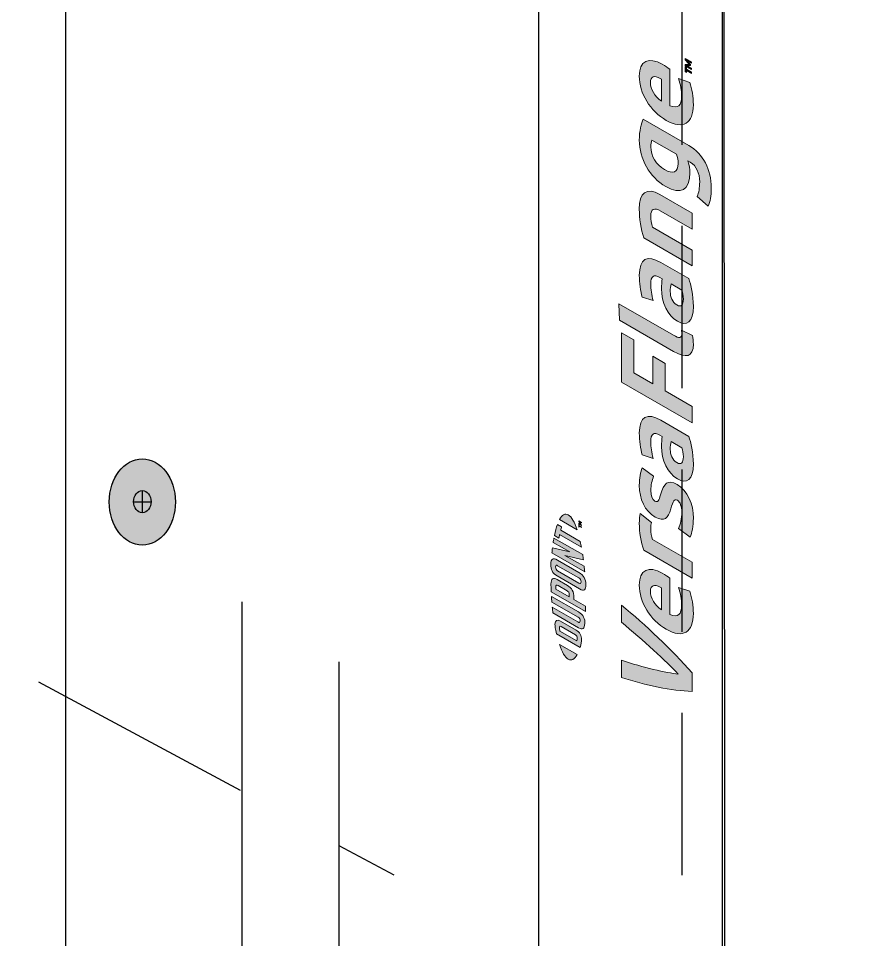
# Model space of a CAD drawing. Extents: x -1140 to 5605, y -816 to 1734.
# Drawn here: x 4278.1 to 4371.4, y 1135.3 to 1237.4 of the extents above; entities that cross this region are included whole.
import ezdxf

# ---------------------------------------------------------------- set-up
doc = ezdxf.new("R2010")
doc.units = 0
doc.header["$MEASUREMENT"] = 0
doc.linetypes.add('AI-Linetype-22', pattern=[27, 18, -9])
doc.layers.add('G-ANNO-TTLB', color=7, linetype='Continuous', lineweight=0)
doc.layers.add('TYVEK', color=7, linetype='Continuous', lineweight=0)

# ---------------------------------------------------------------- blocks, each defined once
blk = doc.blocks.new('Block_185')
at = {"layer": 'TYVEK', "color": 4, "lineweight": 25, "true_color": 0x00ffff}
for points in [[(4333.44, 1150.14)], [(4355.88, 1137.28)]]:
    blk.add_lwpolyline(points, dxfattribs=at)
blk = doc.blocks.new('Block_213')
at = {"layer": 'TYVEK', "true_color": 0x18467f, "transparency": 33554687}
h = blk.add_hatch(color=156, dxfattribs=at)
h.dxf.hatch_style = 2
edge = h.paths.add_edge_path()
edge.add_spline(control_points=[(4339.04, 1182.39), (4339.4, 1182.18), (4339.73, 1181.59), (4340.02, 1180.73), (4340.02, 1180.73), (4338.06, 1181.86), (4338.06, 1181.86), (4338.35, 1182.39), (4338.68, 1182.59), (4339.04, 1182.39)], knot_values=[0, 0, 0, 0, 1, 1, 1, 2, 2, 2, 3, 3, 3, 3], degree=3, periodic=0)
edge.add_line((4339.04, 1182.39), (4339.04, 1182.39))
h = blk.add_hatch(color=156, dxfattribs=at)
h.dxf.hatch_style = 2
edge = h.paths.add_edge_path()
edge.add_spline(control_points=[(4338, 1179.8), (4338.03, 1179.94), (4338.05, 1180.07), (4338.08, 1180.2), (4338.08, 1180.2), (4340.5, 1178.8), (4340.5, 1178.8), (4340.47, 1178.95), (4340.42, 1179.23), (4340.37, 1179.42), (4340.37, 1179.42), (4338.2, 1180.68), (4338.2, 1180.68), (4338.23, 1180.82), (4338.27, 1180.95), (4338.3, 1181.06), (4338.3, 1181.06), (4337.84, 1181.33), (4337.84, 1181.33), (4337.7, 1180.98), (4337.6, 1180.58), (4337.5, 1180.09), (4337.5, 1180.09), (4338, 1179.8), (4338, 1179.8)], knot_values=[0, 0, 0, 0, 1, 1, 1, 2, 2, 2, 3, 3, 3, 4, 4, 4, 5, 5, 5, 6, 6, 6, 7, 7, 7, 8, 8, 8, 8], degree=3, periodic=0)
h = blk.add_hatch(color=156, dxfattribs=at)
h.dxf.hatch_style = 2
edge = h.paths.add_edge_path()
edge.add_spline(control_points=[(4340.21, 1181.39), (4340.21, 1181.39), (4340.21, 1181.45), (4340.21, 1181.45), (4340.21, 1181.45), (4340.35, 1181.47), (4340.35, 1181.47), (4340.35, 1181.47), (4340.21, 1181.65), (4340.21, 1181.65), (4340.21, 1181.65), (4340.21, 1181.71), (4340.21, 1181.71), (4340.21, 1181.71), (4340.49, 1181.55), (4340.49, 1181.55), (4340.49, 1181.55), (4340.49, 1181.49), (4340.49, 1181.49), (4340.49, 1181.49), (4340.29, 1181.6), (4340.29, 1181.6), (4340.29, 1181.6), (4340.43, 1181.43), (4340.43, 1181.43), (4340.43, 1181.43), (4340.43, 1181.42), (4340.43, 1181.42), (4340.43, 1181.42), (4340.29, 1181.4), (4340.29, 1181.4), (4340.29, 1181.4), (4340.49, 1181.28), (4340.49, 1181.28), (4340.49, 1181.28), (4340.49, 1181.22), (4340.49, 1181.22), (4340.49, 1181.22), (4340.21, 1181.39), (4340.21, 1181.39)], knot_values=[0, 0, 0, 0, 1, 1, 1, 2, 2, 2, 3, 3, 3, 4, 4, 4, 5, 5, 5, 6, 6, 6, 7, 7, 7, 8, 8, 8, 9, 9, 9, 10, 10, 10, 11, 11, 11, 12, 12, 12, 13, 13, 13, 13], degree=3, periodic=0)
edge = h.paths.add_edge_path()
edge.add_spline(control_points=[(4340.26, 1181.13), (4340.26, 1181.13), (4340.26, 1181.03), (4340.26, 1181.03), (4340.26, 1181.03), (4340.21, 1181.06), (4340.21, 1181.06), (4340.21, 1181.06), (4340.21, 1181.32), (4340.21, 1181.32), (4340.21, 1181.32), (4340.26, 1181.29), (4340.26, 1181.29), (4340.26, 1181.29), (4340.26, 1181.19), (4340.26, 1181.19), (4340.26, 1181.19), (4340.49, 1181.05), (4340.49, 1181.05), (4340.49, 1181.05), (4340.49, 1180.99), (4340.49, 1180.99), (4340.49, 1180.99), (4340.26, 1181.13), (4340.26, 1181.13)], knot_values=[0, 0, 0, 0, 1, 1, 1, 2, 2, 2, 3, 3, 3, 4, 4, 4, 5, 5, 5, 6, 6, 6, 7, 7, 7, 8, 8, 8, 8], degree=3, periodic=0)
h = blk.add_hatch(color=156, dxfattribs=at)
h.dxf.hatch_style = 2
edge = h.paths.add_edge_path()
edge.add_spline(control_points=[(4339.21, 1178.28), (4339.21, 1178.28), (4337.28, 1178.72), (4337.28, 1178.72), (4337.26, 1178.55), (4337.24, 1178.34), (4337.22, 1178.17), (4337.22, 1178.17), (4340.86, 1176.07), (4340.86, 1176.07), (4340.85, 1176.2), (4340.82, 1176.52), (4340.8, 1176.69), (4340.8, 1176.69), (4338.66, 1177.88), (4338.66, 1177.88), (4338.66, 1177.88), (4340.72, 1177.41), (4340.72, 1177.41), (4340.7, 1177.57), (4340.66, 1177.82), (4340.64, 1177.98), (4340.64, 1177.98), (4337.44, 1179.82), (4337.44, 1179.82), (4337.42, 1179.68), (4337.38, 1179.43), (4337.36, 1179.31), (4337.36, 1179.31), (4339.21, 1178.28), (4339.21, 1178.28)], knot_values=[0, 0, 0, 0, 1, 1, 1, 2, 2, 2, 3, 3, 3, 4, 4, 4, 5, 5, 5, 6, 6, 6, 7, 7, 7, 8, 8, 8, 9, 9, 9, 10, 10, 10, 10], degree=3, periodic=0)
h = blk.add_hatch(color=156, dxfattribs=at)
h.dxf.hatch_style = 2
edge = h.paths.add_edge_path()
edge.add_spline(control_points=[(4340.22, 1175.39), (4340.37, 1175.3), (4340.45, 1175.2), (4340.46, 1174.98), (4340.46, 1174.75), (4340.38, 1174.74), (4340.22, 1174.83), (4340.22, 1174.83), (4337.86, 1176.19), (4337.86, 1176.19), (4337.71, 1176.28), (4337.62, 1176.39), (4337.63, 1176.61), (4337.63, 1176.82), (4337.71, 1176.84), (4337.86, 1176.75), (4337.86, 1176.75), (4340.22, 1175.39), (4340.22, 1175.39)], knot_values=[0, 0, 0, 0, 1, 1, 1, 2, 2, 2, 3, 3, 3, 4, 4, 4, 5, 5, 5, 6, 6, 6, 6], degree=3, periodic=0)
edge = h.paths.add_edge_path()
edge.add_spline(control_points=[(4337.1, 1176.92), (4337.07, 1176.37), (4337.29, 1175.9), (4337.79, 1175.61), (4337.79, 1175.61), (4340.27, 1174.18), (4340.27, 1174.18), (4340.8, 1173.88), (4341.01, 1174.06), (4340.99, 1174.67), (4340.97, 1175.27), (4340.77, 1175.69), (4340.21, 1176.01), (4340.21, 1176.01), (4337.85, 1177.37), (4337.85, 1177.37), (4337.31, 1177.68), (4337.12, 1177.52), (4337.1, 1176.92)], knot_values=[0, 0, 0, 0, 1, 1, 1, 2, 2, 2, 3, 3, 3, 4, 4, 4, 5, 5, 5, 6, 6, 6, 6], degree=3, periodic=0)
edge.add_line((4337.1, 1176.92), (4337.1, 1176.92))
h = blk.add_hatch(color=156, dxfattribs=at)
h.dxf.hatch_style = 2
edge = h.paths.add_edge_path()
edge.add_spline(control_points=[(4338.9, 1173.97), (4339.06, 1173.88), (4339.15, 1173.76), (4339.15, 1173.51), (4339.15, 1173.51), (4339.15, 1173.3), (4339.15, 1173.3), (4339.15, 1173.3), (4337.65, 1174.16), (4337.65, 1174.16), (4337.65, 1174.26), (4337.65, 1174.31), (4337.65, 1174.37), (4337.65, 1174.64), (4337.74, 1174.64), (4337.9, 1174.55), (4337.9, 1174.55), (4338.9, 1173.97), (4338.9, 1173.97)], knot_values=[0, 0, 0, 0, 1, 1, 1, 2, 2, 2, 3, 3, 3, 4, 4, 4, 5, 5, 5, 6, 6, 6, 6], degree=3, periodic=0)
edge = h.paths.add_edge_path()
edge.add_spline(control_points=[(4337.12, 1174.71), (4337.12, 1174.6), (4337.13, 1174.21), (4337.15, 1173.84), (4337.15, 1173.84), (4340.94, 1171.66), (4340.94, 1171.66), (4340.94, 1171.77), (4340.96, 1172.08), (4340.96, 1172.25), (4340.96, 1172.25), (4339.67, 1173), (4339.67, 1173), (4339.67, 1173), (4339.67, 1173.23), (4339.67, 1173.23), (4339.67, 1173.88), (4339.42, 1174.29), (4338.94, 1174.56), (4338.94, 1174.56), (4337.82, 1175.21), (4337.82, 1175.21), (4337.35, 1175.48), (4337.12, 1175.32), (4337.12, 1174.71)], knot_values=[0, 0, 0, 0, 1, 1, 1, 2, 2, 2, 3, 3, 3, 4, 4, 4, 5, 5, 5, 6, 6, 6, 7, 7, 7, 8, 8, 8, 8], degree=3, periodic=0)
edge.add_line((4337.12, 1174.71), (4337.12, 1174.71))
h = blk.add_hatch(color=156, dxfattribs=at)
h.dxf.hatch_style = 2
edge = h.paths.add_edge_path()
edge.add_spline(control_points=[(4340.14, 1171.03), (4340.29, 1170.94), (4340.38, 1170.83), (4340.36, 1170.63), (4340.34, 1170.43), (4340.26, 1170.42), (4340.08, 1170.52), (4340.08, 1170.52), (4337.27, 1172.15), (4337.27, 1172.15), (4337.28, 1172), (4337.32, 1171.67), (4337.34, 1171.52), (4337.34, 1171.52), (4340.18, 1169.88), (4340.18, 1169.88), (4340.64, 1169.62), (4340.81, 1169.77), (4340.87, 1170.33), (4340.93, 1170.85), (4340.69, 1171.32), (4340.18, 1171.62), (4340.18, 1171.62), (4337.17, 1173.35), (4337.17, 1173.35), (4337.18, 1173.23), (4337.21, 1172.84), (4337.22, 1172.72), (4337.22, 1172.72), (4340.14, 1171.03), (4340.14, 1171.03)], knot_values=[0, 0, 0, 0, 1, 1, 1, 2, 2, 2, 3, 3, 3, 4, 4, 4, 5, 5, 5, 6, 6, 6, 7, 7, 7, 8, 8, 8, 9, 9, 9, 10, 10, 10, 10], degree=3, periodic=0)
h = blk.add_hatch(color=156, dxfattribs=at)
h.dxf.hatch_style = 2
edge = h.paths.add_edge_path()
edge.add_spline(control_points=[(4339.83, 1169.1), (4339.98, 1169.01), (4340.03, 1168.88), (4340.03, 1168.75), (4340.03, 1168.66), (4340, 1168.53), (4339.98, 1168.42), (4339.98, 1168.42), (4338.11, 1169.5), (4338.11, 1169.5), (4338.08, 1169.64), (4338.05, 1169.8), (4338.05, 1169.9), (4338.05, 1170.02), (4338.1, 1170.1), (4338.25, 1170.01), (4338.25, 1170.01), (4339.83, 1169.1), (4339.83, 1169.1)], knot_values=[0, 0, 0, 0, 1, 1, 1, 2, 2, 2, 3, 3, 3, 4, 4, 4, 5, 5, 5, 6, 6, 6, 6], degree=3, periodic=0)
edge = h.paths.add_edge_path()
edge.add_spline(control_points=[(4337.56, 1170.26), (4337.56, 1170.07), (4337.61, 1169.76), (4337.75, 1169.18), (4337.75, 1169.18), (4340.34, 1167.68), (4340.34, 1167.68), (4340.45, 1168.06), (4340.52, 1168.36), (4340.52, 1168.55), (4340.52, 1169), (4340.28, 1169.39), (4339.9, 1169.61), (4339.9, 1169.61), (4338.18, 1170.6), (4338.18, 1170.6), (4337.8, 1170.82), (4337.56, 1170.71), (4337.56, 1170.26)], knot_values=[0, 0, 0, 0, 1, 1, 1, 2, 2, 2, 3, 3, 3, 4, 4, 4, 5, 5, 5, 6, 6, 6, 6], degree=3, periodic=0)
edge.add_line((4337.56, 1170.26), (4337.56, 1170.26))
h = blk.add_hatch(color=156, dxfattribs=at)
h.dxf.hatch_style = 2
edge = h.paths.add_edge_path()
edge.add_spline(control_points=[(4339.04, 1166.38), (4339.39, 1166.17), (4339.73, 1166.38), (4340.02, 1166.91), (4340.02, 1166.91), (4338.07, 1168.03), (4338.07, 1168.03), (4338.35, 1167.17), (4338.68, 1166.58), (4339.04, 1166.38)], knot_values=[0, 0, 0, 0, 1, 1, 1, 2, 2, 2, 3, 3, 3, 3], degree=3, periodic=0)
edge.add_line((4339.04, 1166.38), (4339.04, 1166.38))
at = {"layer": 'TYVEK'}
for points, knots in [([(4339.04, 1182.39), (4339.4, 1182.18), (4339.73, 1181.59), (4340.02, 1180.73), (4340.02, 1180.73), (4338.06, 1181.86), (4338.06, 1181.86), (4338.35, 1182.39), (4338.68, 1182.59), (4339.04, 1182.39)], [0, 0, 0, 0, 1, 1, 1, 2, 2, 2, 3, 3, 3, 3]), ([(4338, 1179.8), (4338.03, 1179.94), (4338.05, 1180.07), (4338.08, 1180.2), (4338.08, 1180.2), (4340.5, 1178.8), (4340.5, 1178.8), (4340.47, 1178.95), (4340.42, 1179.23), (4340.37, 1179.42), (4340.37, 1179.42), (4338.2, 1180.68), (4338.2, 1180.68), (4338.23, 1180.82), (4338.27, 1180.95), (4338.3, 1181.06), (4338.3, 1181.06), (4337.84, 1181.33), (4337.84, 1181.33), (4337.7, 1180.98), (4337.6, 1180.58), (4337.5, 1180.09), (4337.5, 1180.09), (4338, 1179.8), (4338, 1179.8)], [0, 0, 0, 0, 1, 1, 1, 2, 2, 2, 3, 3, 3, 4, 4, 4, 5, 5, 5, 6, 6, 6, 7, 7, 7, 8, 8, 8, 8]), ([(4340.21, 1181.39), (4340.21, 1181.39), (4340.21, 1181.45), (4340.21, 1181.45), (4340.21, 1181.45), (4340.35, 1181.47), (4340.35, 1181.47), (4340.35, 1181.47), (4340.21, 1181.65), (4340.21, 1181.65), (4340.21, 1181.65), (4340.21, 1181.71), (4340.21, 1181.71), (4340.21, 1181.71), (4340.49, 1181.55), (4340.49, 1181.55), (4340.49, 1181.55), (4340.49, 1181.49), (4340.49, 1181.49), (4340.49, 1181.49), (4340.29, 1181.6), (4340.29, 1181.6), (4340.29, 1181.6), (4340.43, 1181.43), (4340.43, 1181.43), (4340.43, 1181.43), (4340.43, 1181.42), (4340.43, 1181.42), (4340.43, 1181.42), (4340.29, 1181.4), (4340.29, 1181.4), (4340.29, 1181.4), (4340.49, 1181.28), (4340.49, 1181.28), (4340.49, 1181.28), (4340.49, 1181.22), (4340.49, 1181.22), (4340.49, 1181.22), (4340.21, 1181.39), (4340.21, 1181.39)], [0, 0, 0, 0, 1, 1, 1, 2, 2, 2, 3, 3, 3, 4, 4, 4, 5, 5, 5, 6, 6, 6, 7, 7, 7, 8, 8, 8, 9, 9, 9, 10, 10, 10, 11, 11, 11, 12, 12, 12, 13, 13, 13, 13]), ([(4340.26, 1181.13), (4340.26, 1181.13), (4340.26, 1181.03), (4340.26, 1181.03), (4340.26, 1181.03), (4340.21, 1181.06), (4340.21, 1181.06), (4340.21, 1181.06), (4340.21, 1181.32), (4340.21, 1181.32), (4340.21, 1181.32), (4340.26, 1181.29), (4340.26, 1181.29), (4340.26, 1181.29), (4340.26, 1181.19), (4340.26, 1181.19), (4340.26, 1181.19), (4340.49, 1181.05), (4340.49, 1181.05), (4340.49, 1181.05), (4340.49, 1180.99), (4340.49, 1180.99), (4340.49, 1180.99), (4340.26, 1181.13), (4340.26, 1181.13)], [0, 0, 0, 0, 1, 1, 1, 2, 2, 2, 3, 3, 3, 4, 4, 4, 5, 5, 5, 6, 6, 6, 7, 7, 7, 8, 8, 8, 8]), ([(4339.21, 1178.28), (4339.21, 1178.28), (4337.28, 1178.72), (4337.28, 1178.72), (4337.26, 1178.55), (4337.24, 1178.34), (4337.22, 1178.17), (4337.22, 1178.17), (4340.86, 1176.07), (4340.86, 1176.07), (4340.85, 1176.2), (4340.82, 1176.52), (4340.8, 1176.69), (4340.8, 1176.69), (4338.66, 1177.88), (4338.66, 1177.88), (4338.66, 1177.88), (4340.72, 1177.41), (4340.72, 1177.41), (4340.7, 1177.57), (4340.66, 1177.82), (4340.64, 1177.98), (4340.64, 1177.98), (4337.44, 1179.82), (4337.44, 1179.82), (4337.42, 1179.68), (4337.38, 1179.43), (4337.36, 1179.31), (4337.36, 1179.31), (4339.21, 1178.28), (4339.21, 1178.28)], [0, 0, 0, 0, 1, 1, 1, 2, 2, 2, 3, 3, 3, 4, 4, 4, 5, 5, 5, 6, 6, 6, 7, 7, 7, 8, 8, 8, 9, 9, 9, 10, 10, 10, 10]), ([(4337.1, 1176.92), (4337.07, 1176.37), (4337.29, 1175.9), (4337.79, 1175.61), (4337.79, 1175.61), (4340.27, 1174.18), (4340.27, 1174.18), (4340.8, 1173.88), (4341.01, 1174.06), (4340.99, 1174.67), (4340.97, 1175.27), (4340.77, 1175.69), (4340.21, 1176.01), (4340.21, 1176.01), (4337.85, 1177.37), (4337.85, 1177.37), (4337.31, 1177.68), (4337.12, 1177.52), (4337.1, 1176.92)], [0, 0, 0, 0, 1, 1, 1, 2, 2, 2, 3, 3, 3, 4, 4, 4, 5, 5, 5, 6, 6, 6, 6]), ([(4340.22, 1175.39), (4340.37, 1175.3), (4340.45, 1175.2), (4340.46, 1174.98), (4340.46, 1174.75), (4340.38, 1174.74), (4340.22, 1174.83), (4340.22, 1174.83), (4337.86, 1176.19), (4337.86, 1176.19), (4337.71, 1176.28), (4337.62, 1176.39), (4337.63, 1176.61), (4337.63, 1176.82), (4337.71, 1176.84), (4337.86, 1176.75), (4337.86, 1176.75), (4340.22, 1175.39), (4340.22, 1175.39)], [0, 0, 0, 0, 1, 1, 1, 2, 2, 2, 3, 3, 3, 4, 4, 4, 5, 5, 5, 6, 6, 6, 6]), ([(4337.12, 1174.71), (4337.12, 1174.6), (4337.13, 1174.21), (4337.15, 1173.84), (4337.15, 1173.84), (4340.94, 1171.66), (4340.94, 1171.66), (4340.94, 1171.77), (4340.96, 1172.08), (4340.96, 1172.25), (4340.96, 1172.25), (4339.67, 1173), (4339.67, 1173), (4339.67, 1173), (4339.67, 1173.23), (4339.67, 1173.23), (4339.67, 1173.88), (4339.42, 1174.29), (4338.94, 1174.56), (4338.94, 1174.56), (4337.82, 1175.21), (4337.82, 1175.21), (4337.35, 1175.48), (4337.12, 1175.32), (4337.12, 1174.71)], [0, 0, 0, 0, 1, 1, 1, 2, 2, 2, 3, 3, 3, 4, 4, 4, 5, 5, 5, 6, 6, 6, 7, 7, 7, 8, 8, 8, 8]), ([(4338.9, 1173.97), (4339.06, 1173.88), (4339.15, 1173.76), (4339.15, 1173.51), (4339.15, 1173.51), (4339.15, 1173.3), (4339.15, 1173.3), (4339.15, 1173.3), (4337.65, 1174.16), (4337.65, 1174.16), (4337.65, 1174.26), (4337.65, 1174.31), (4337.65, 1174.37), (4337.65, 1174.64), (4337.74, 1174.64), (4337.9, 1174.55), (4337.9, 1174.55), (4338.9, 1173.97), (4338.9, 1173.97)], [0, 0, 0, 0, 1, 1, 1, 2, 2, 2, 3, 3, 3, 4, 4, 4, 5, 5, 5, 6, 6, 6, 6]), ([(4340.14, 1171.03), (4340.29, 1170.94), (4340.38, 1170.83), (4340.36, 1170.63), (4340.34, 1170.43), (4340.26, 1170.42), (4340.08, 1170.52), (4340.08, 1170.52), (4337.27, 1172.15), (4337.27, 1172.15), (4337.28, 1172), (4337.32, 1171.67), (4337.34, 1171.52), (4337.34, 1171.52), (4340.18, 1169.88), (4340.18, 1169.88), (4340.64, 1169.62), (4340.81, 1169.77), (4340.87, 1170.33), (4340.93, 1170.85), (4340.69, 1171.32), (4340.18, 1171.62), (4340.18, 1171.62), (4337.17, 1173.35), (4337.17, 1173.35), (4337.18, 1173.23), (4337.21, 1172.84), (4337.22, 1172.72), (4337.22, 1172.72), (4340.14, 1171.03), (4340.14, 1171.03)], [0, 0, 0, 0, 1, 1, 1, 2, 2, 2, 3, 3, 3, 4, 4, 4, 5, 5, 5, 6, 6, 6, 7, 7, 7, 8, 8, 8, 9, 9, 9, 10, 10, 10, 10]), ([(4337.56, 1170.26), (4337.56, 1170.07), (4337.61, 1169.76), (4337.75, 1169.18), (4337.75, 1169.18), (4340.34, 1167.68), (4340.34, 1167.68), (4340.45, 1168.06), (4340.52, 1168.36), (4340.52, 1168.55), (4340.52, 1169), (4340.28, 1169.39), (4339.9, 1169.61), (4339.9, 1169.61), (4338.18, 1170.6), (4338.18, 1170.6), (4337.8, 1170.82), (4337.56, 1170.71), (4337.56, 1170.26)], [0, 0, 0, 0, 1, 1, 1, 2, 2, 2, 3, 3, 3, 4, 4, 4, 5, 5, 5, 6, 6, 6, 6]), ([(4339.83, 1169.1), (4339.98, 1169.01), (4340.03, 1168.88), (4340.03, 1168.75), (4340.03, 1168.66), (4340, 1168.53), (4339.98, 1168.42), (4339.98, 1168.42), (4338.11, 1169.5), (4338.11, 1169.5), (4338.08, 1169.64), (4338.05, 1169.8), (4338.05, 1169.9), (4338.05, 1170.02), (4338.1, 1170.1), (4338.25, 1170.01), (4338.25, 1170.01), (4339.83, 1169.1), (4339.83, 1169.1)], [0, 0, 0, 0, 1, 1, 1, 2, 2, 2, 3, 3, 3, 4, 4, 4, 5, 5, 5, 6, 6, 6, 6]), ([(4339.04, 1166.38), (4339.39, 1166.17), (4339.73, 1166.38), (4340.02, 1166.91), (4340.02, 1166.91), (4338.07, 1168.03), (4338.07, 1168.03), (4338.35, 1167.17), (4338.68, 1166.58), (4339.04, 1166.38)], [0, 0, 0, 0, 1, 1, 1, 2, 2, 2, 3, 3, 3, 3])]:
    blk.add_open_spline(points, degree=3, knots=knots, dxfattribs=at)
blk = doc.blocks.new('Block_215')
at = {"layer": 'TYVEK', "true_color": 0x18467f, "transparency": 33554687}
h = blk.add_hatch(color=156, dxfattribs=at)
h.dxf.hatch_style = 2
edge = h.paths.add_edge_path()
edge.add_spline(control_points=[(4352.01, 1232.99), (4352.01, 1232.99), (4352.69, 1232.6), (4352.69, 1232.6), (4352.69, 1232.6), (4352.69, 1232.46), (4352.69, 1232.46), (4352.69, 1232.46), (4352.37, 1232.64), (4352.37, 1232.64), (4352.33, 1232.67), (4352.28, 1232.69), (4352.24, 1232.72), (4352.35, 1232.6), (4352.46, 1232.47), (4352.57, 1232.32), (4352.57, 1232.32), (4352.57, 1232.2), (4352.57, 1232.2), (4352.46, 1232.18), (4352.35, 1232.17), (4352.24, 1232.18), (4352.28, 1232.16), (4352.32, 1232.14), (4352.37, 1232.12), (4352.37, 1232.12), (4352.69, 1231.93), (4352.69, 1231.93), (4352.69, 1231.93), (4352.69, 1231.78), (4352.69, 1231.78), (4352.69, 1231.78), (4352.01, 1232.17), (4352.01, 1232.17), (4352.01, 1232.17), (4352.01, 1232.34), (4352.01, 1232.34), (4352.17, 1232.32), (4352.29, 1232.32), (4352.44, 1232.34), (4352.29, 1232.53), (4352.17, 1232.67), (4352.01, 1232.83), (4352.01, 1232.83), (4352.01, 1232.99), (4352.01, 1232.99)], knot_values=[0, 0, 0, 0, 1, 1, 1, 2, 2, 2, 3, 3, 3, 4, 4, 4, 5, 5, 5, 6, 6, 6, 7, 7, 7, 8, 8, 8, 9, 9, 9, 10, 10, 10, 11, 11, 11, 12, 12, 12, 13, 13, 13, 14, 14, 14, 15, 15, 15, 15], degree=3, periodic=0)
h = blk.add_hatch(color=156, dxfattribs=at)
h.dxf.hatch_style = 2
h.paths.add_polyline_path([(4352.13, 1231.64), (4352.13, 1231.43), (4352.01, 1231.5), (4352.01, 1232.07), (4352.13, 1232), (4352.13, 1231.8), (4352.69, 1231.47), (4352.69, 1231.32)])
at = {"layer": 'TYVEK'}
blk.add_lwpolyline([(4352.13, 1231.64), (4352.13, 1231.43), (4352.01, 1231.5), (4352.01, 1232.07), (4352.13, 1232), (4352.13, 1231.8), (4352.69, 1231.47), (4352.69, 1231.32)], close=True, dxfattribs=at)
blk.add_open_spline([(4352.01, 1232.99), (4352.01, 1232.99), (4352.69, 1232.6), (4352.69, 1232.6), (4352.69, 1232.6), (4352.69, 1232.46), (4352.69, 1232.46), (4352.69, 1232.46), (4352.37, 1232.64), (4352.37, 1232.64), (4352.33, 1232.67), (4352.28, 1232.69), (4352.24, 1232.72), (4352.35, 1232.6), (4352.46, 1232.47), (4352.57, 1232.32), (4352.57, 1232.32), (4352.57, 1232.2), (4352.57, 1232.2), (4352.46, 1232.18), (4352.35, 1232.17), (4352.24, 1232.18), (4352.28, 1232.16), (4352.32, 1232.14), (4352.37, 1232.12), (4352.37, 1232.12), (4352.69, 1231.93), (4352.69, 1231.93), (4352.69, 1231.93), (4352.69, 1231.78), (4352.69, 1231.78), (4352.69, 1231.78), (4352.01, 1232.17), (4352.01, 1232.17), (4352.01, 1232.17), (4352.01, 1232.34), (4352.01, 1232.34), (4352.17, 1232.32), (4352.29, 1232.32), (4352.44, 1232.34), (4352.29, 1232.53), (4352.17, 1232.67), (4352.01, 1232.83), (4352.01, 1232.83), (4352.01, 1232.99), (4352.01, 1232.99)], degree=3, knots=[0, 0, 0, 0, 1, 1, 1, 2, 2, 2, 3, 3, 3, 4, 4, 4, 5, 5, 5, 6, 6, 6, 7, 7, 7, 8, 8, 8, 9, 9, 9, 10, 10, 10, 11, 11, 11, 12, 12, 12, 13, 13, 13, 14, 14, 14, 15, 15, 15, 15], dxfattribs=at)
blk = doc.blocks.new('Block_216')
at = {"layer": 'TYVEK', "true_color": 0x18467f, "transparency": 33554687}
h = blk.add_hatch(color=156, dxfattribs=at)
h.dxf.hatch_style = 2
edge = h.paths.add_edge_path()
edge.add_spline(control_points=[(4349.36, 1228.27), (4349.36, 1228.27), (4349.36, 1230.71), (4349.36, 1230.71), (4349.36, 1230.71), (4349.22, 1230.79), (4349.22, 1230.79), (4348.6, 1231.15), (4348.14, 1231.03), (4348.14, 1230.33), (4348.14, 1229.58), (4348.6, 1228.83), (4349.36, 1228.27)], knot_values=[0, 0, 0, 0, 1, 1, 1, 2, 2, 2, 3, 3, 3, 4, 4, 4, 4], degree=3, periodic=0)
edge = h.paths.add_edge_path()
edge.add_spline(control_points=[(4352.52, 1230.34), (4352.74, 1229.64), (4352.9, 1228.72), (4352.9, 1227.87), (4352.9, 1225.81), (4351.76, 1225.05), (4349.9, 1226.13), (4348.12, 1227.15), (4346.91, 1229.15), (4346.91, 1231.04), (4346.91, 1232.72), (4347.95, 1233.22), (4349.45, 1232.35), (4349.78, 1232.16), (4350.08, 1231.97), (4350.3, 1231.81), (4350.3, 1231.81), (4350.3, 1227.75), (4350.3, 1227.75), (4351.2, 1227.4), (4351.6, 1227.78), (4351.6, 1228.8), (4351.6, 1229.43), (4351.48, 1230.11), (4351.27, 1230.77), (4351.27, 1230.77), (4352.52, 1230.34), (4352.52, 1230.34)], knot_values=[0, 0, 0, 0, 1, 1, 1, 2, 2, 2, 3, 3, 3, 4, 4, 4, 5, 5, 5, 6, 6, 6, 7, 7, 7, 8, 8, 8, 9, 9, 9, 9], degree=3, periodic=0)
h = blk.add_hatch(color=156, dxfattribs=at)
h.dxf.hatch_style = 2
edge = h.paths.add_edge_path()
edge.add_spline(control_points=[(4351.22, 1221.34), (4351.22, 1221.7), (4351.14, 1222.04), (4351.03, 1222.38), (4351.03, 1222.38), (4348.31, 1223.95), (4348.31, 1223.95), (4348.24, 1223.74), (4348.18, 1223.49), (4348.18, 1223.21), (4348.18, 1222.16), (4348.79, 1221.21), (4349.71, 1220.68), (4350.64, 1220.14), (4351.22, 1220.36), (4351.22, 1221.34)], knot_values=[0, 0, 0, 0, 1, 1, 1, 2, 2, 2, 3, 3, 3, 4, 4, 4, 5, 5, 5, 5], degree=3, periodic=0)
edge = h.paths.add_edge_path()
edge.add_spline(control_points=[(4354.89, 1218.66), (4354.89, 1217.68), (4354.79, 1217.16), (4354.54, 1216.61), (4354.54, 1216.61), (4353.32, 1217.69), (4353.32, 1217.69), (4353.51, 1218.12), (4353.6, 1218.66), (4353.6, 1219.3), (4353.6, 1220.29), (4353.24, 1221.1), (4352.56, 1221.49), (4352.56, 1221.49), (4352.3, 1221.64), (4352.3, 1221.64), (4352.44, 1221.17), (4352.51, 1220.72), (4352.51, 1220.32), (4352.51, 1218.42), (4351.53, 1217.81), (4349.84, 1218.79), (4348.04, 1219.83), (4346.91, 1221.88), (4346.91, 1223.95), (4346.91, 1224.96), (4347.13, 1225.81), (4347.35, 1226.26), (4347.35, 1226.26), (4352.4, 1223.34), (4352.4, 1223.34), (4353.98, 1222.43), (4354.89, 1220.66), (4354.89, 1218.66)], knot_values=[0, 0, 0, 0, 1, 1, 1, 2, 2, 2, 3, 3, 3, 4, 4, 4, 5, 5, 5, 6, 6, 6, 7, 7, 7, 8, 8, 8, 9, 9, 9, 10, 10, 10, 11, 11, 11, 11], degree=3, periodic=0)
h = blk.add_hatch(color=156, dxfattribs=at)
h.dxf.hatch_style = 2
edge = h.paths.add_edge_path()
edge.add_spline(control_points=[(4352.76, 1209.99), (4352.76, 1209.99), (4347.4, 1213.09), (4347.4, 1213.09), (4347.1, 1214.07), (4346.91, 1215.28), (4346.91, 1216.27), (4346.91, 1218.15), (4347.71, 1218.76), (4349.2, 1217.9), (4349.2, 1217.9), (4352.76, 1215.84), (4352.76, 1215.84), (4352.76, 1215.84), (4352.76, 1214.07), (4352.76, 1214.07), (4352.76, 1214.07), (4349.31, 1216.06), (4349.31, 1216.06), (4348.54, 1216.51), (4348.18, 1216.31), (4348.18, 1215.52), (4348.18, 1215.11), (4348.25, 1214.69), (4348.38, 1214.28), (4348.38, 1214.28), (4352.76, 1211.75), (4352.76, 1211.75), (4352.76, 1211.75), (4352.76, 1209.99), (4352.76, 1209.99)], knot_values=[0, 0, 0, 0, 1, 1, 1, 2, 2, 2, 3, 3, 3, 4, 4, 4, 5, 5, 5, 6, 6, 6, 7, 7, 7, 8, 8, 8, 9, 9, 9, 10, 10, 10, 10], degree=3, periodic=0)
h = blk.add_hatch(color=156, dxfattribs=at)
h.dxf.hatch_style = 2
edge = h.paths.add_edge_path()
edge.add_spline(control_points=[(4351.63, 1207.3), (4351.63, 1207.3), (4350.43, 1208), (4350.43, 1208), (4350.38, 1207.73), (4350.34, 1207.44), (4350.34, 1207.14), (4350.34, 1206.54), (4350.55, 1205.97), (4351.07, 1205.66), (4351.54, 1205.39), (4351.79, 1205.63), (4351.79, 1206.31), (4351.79, 1206.7), (4351.72, 1207.06), (4351.63, 1207.3)], knot_values=[0, 0, 0, 0, 1, 1, 1, 2, 2, 2, 3, 3, 3, 4, 4, 4, 5, 5, 5, 5], degree=3, periodic=0)
edge = h.paths.add_edge_path()
edge.add_spline(control_points=[(4352.9, 1205.49), (4352.9, 1203.74), (4352.15, 1203.28), (4351.14, 1203.86), (4350.03, 1204.5), (4349.38, 1205.92), (4349.37, 1207.47), (4349.37, 1207.83), (4349.41, 1208.26), (4349.46, 1208.56), (4349.46, 1208.56), (4349.19, 1208.71), (4349.19, 1208.71), (4348.51, 1209.11), (4348.18, 1208.85), (4348.18, 1207.99), (4348.18, 1207.42), (4348.26, 1206.77), (4348.45, 1206.14), (4348.45, 1206.14), (4347.24, 1206.51), (4347.24, 1206.51), (4347.04, 1207.18), (4346.91, 1208.14), (4346.91, 1208.93), (4346.91, 1210.82), (4347.78, 1211.25), (4349.29, 1210.38), (4349.29, 1210.38), (4352.4, 1208.58), (4352.4, 1208.58), (4352.64, 1207.92), (4352.9, 1206.78), (4352.9, 1205.49)], knot_values=[0, 0, 0, 0, 1, 1, 1, 2, 2, 2, 3, 3, 3, 4, 4, 4, 5, 5, 5, 6, 6, 6, 7, 7, 7, 8, 8, 8, 9, 9, 9, 10, 10, 10, 11, 11, 11, 11], degree=3, periodic=0)
h = blk.add_hatch(color=156, dxfattribs=at)
h.dxf.hatch_style = 2
edge = h.paths.add_edge_path()
edge.add_spline(control_points=[(4350.69, 1202.3), (4351.3, 1201.95), (4351.62, 1201.94), (4351.62, 1202.46), (4351.62, 1202.59), (4351.61, 1202.72), (4351.59, 1202.85), (4351.59, 1202.85), (4352.81, 1202.27), (4352.81, 1202.27), (4352.85, 1202), (4352.9, 1201.58), (4352.9, 1201.32), (4352.9, 1199.85), (4352.06, 1199.74), (4350.71, 1200.52), (4350.71, 1200.52), (4344.73, 1203.97), (4344.73, 1203.97), (4344.73, 1203.97), (4344.64, 1205.79), (4344.64, 1205.79), (4344.64, 1205.79), (4350.69, 1202.3), (4350.69, 1202.3)], knot_values=[0, 0, 0, 0, 1, 1, 1, 2, 2, 2, 3, 3, 3, 4, 4, 4, 5, 5, 5, 6, 6, 6, 7, 7, 7, 8, 8, 8, 8], degree=3, periodic=0)
h = blk.add_hatch(color=156, dxfattribs=at)
h.dxf.hatch_style = 2
edge = h.paths.add_edge_path()
edge.add_spline(control_points=[(4352.76, 1192.58), (4352.76, 1192.58), (4344.92, 1197.11), (4344.92, 1197.11), (4344.92, 1197.11), (4344.92, 1202.57), (4344.92, 1202.57), (4344.92, 1202.57), (4346.29, 1201.79), (4346.29, 1201.79), (4346.29, 1201.79), (4346.29, 1198.15), (4346.29, 1198.15), (4346.29, 1198.15), (4348.42, 1196.92), (4348.42, 1196.92), (4348.42, 1196.92), (4348.42, 1199.98), (4348.42, 1199.98), (4348.42, 1199.98), (4349.78, 1199.19), (4349.78, 1199.19), (4349.78, 1199.19), (4349.78, 1196.13), (4349.78, 1196.13), (4349.78, 1196.13), (4352.76, 1194.41), (4352.76, 1194.41), (4352.76, 1194.41), (4352.76, 1192.58), (4352.76, 1192.58)], knot_values=[0, 0, 0, 0, 1, 1, 1, 2, 2, 2, 3, 3, 3, 4, 4, 4, 5, 5, 5, 6, 6, 6, 7, 7, 7, 8, 8, 8, 9, 9, 9, 10, 10, 10, 10], degree=3, periodic=0)
h = blk.add_hatch(color=156, dxfattribs=at)
h.dxf.hatch_style = 2
edge = h.paths.add_edge_path()
edge.add_spline(control_points=[(4351.63, 1189.82), (4351.63, 1189.82), (4350.43, 1190.51), (4350.43, 1190.51), (4350.38, 1190.25), (4350.34, 1189.96), (4350.34, 1189.65), (4350.34, 1189.06), (4350.55, 1188.48), (4351.07, 1188.18), (4351.54, 1187.9), (4351.79, 1188.15), (4351.79, 1188.83), (4351.79, 1189.21), (4351.72, 1189.57), (4351.63, 1189.82)], knot_values=[0, 0, 0, 0, 1, 1, 1, 2, 2, 2, 3, 3, 3, 4, 4, 4, 5, 5, 5, 5], degree=3, periodic=0)
edge = h.paths.add_edge_path()
edge.add_spline(control_points=[(4352.9, 1188.01), (4352.9, 1186.25), (4352.15, 1185.8), (4351.14, 1186.38), (4350.03, 1187.02), (4349.38, 1188.43), (4349.37, 1189.98), (4349.37, 1190.34), (4349.41, 1190.78), (4349.46, 1191.07), (4349.46, 1191.07), (4349.19, 1191.23), (4349.19, 1191.23), (4348.51, 1191.62), (4348.18, 1191.36), (4348.18, 1190.5), (4348.18, 1189.93), (4348.26, 1189.29), (4348.45, 1188.65), (4348.45, 1188.65), (4347.24, 1189.03), (4347.24, 1189.03), (4347.04, 1189.69), (4346.91, 1190.66), (4346.91, 1191.44), (4346.91, 1193.33), (4347.78, 1193.76), (4349.29, 1192.89), (4349.29, 1192.89), (4352.4, 1191.09), (4352.4, 1191.09), (4352.64, 1190.43), (4352.9, 1189.29), (4352.9, 1188.01)], knot_values=[0, 0, 0, 0, 1, 1, 1, 2, 2, 2, 3, 3, 3, 4, 4, 4, 5, 5, 5, 6, 6, 6, 7, 7, 7, 8, 8, 8, 9, 9, 9, 10, 10, 10, 11, 11, 11, 11], degree=3, periodic=0)
h = blk.add_hatch(color=156, dxfattribs=at)
h.dxf.hatch_style = 2
edge = h.paths.add_edge_path()
edge.add_spline(control_points=[(4348.49, 1186.69), (4348.33, 1186.19), (4348.18, 1185.7), (4348.18, 1185.08), (4348.18, 1184.54), (4348.32, 1184.1), (4348.64, 1183.92), (4348.98, 1183.72), (4349.08, 1183.96), (4349.27, 1184.62), (4349.63, 1185.9), (4350.06, 1186.34), (4351.09, 1185.75), (4352.3, 1185.05), (4352.9, 1183.58), (4352.9, 1182.01), (4352.9, 1181.19), (4352.75, 1180.36), (4352.53, 1179.9), (4352.53, 1179.9), (4351.26, 1180.88), (4351.26, 1180.88), (4351.45, 1181.33), (4351.62, 1181.95), (4351.62, 1182.71), (4351.62, 1183.3), (4351.44, 1183.82), (4351.13, 1184), (4350.76, 1184.21), (4350.66, 1183.95), (4350.4, 1183.04), (4350.13, 1182.02), (4349.65, 1181.59), (4348.68, 1182.15), (4347.53, 1182.81), (4346.91, 1184.11), (4346.91, 1185.68), (4346.91, 1186.41), (4347.04, 1187.17), (4347.23, 1187.61), (4347.23, 1187.61), (4348.49, 1186.69), (4348.49, 1186.69)], knot_values=[0, 0, 0, 0, 1, 1, 1, 2, 2, 2, 3, 3, 3, 4, 4, 4, 5, 5, 5, 6, 6, 6, 7, 7, 7, 8, 8, 8, 9, 9, 9, 10, 10, 10, 11, 11, 11, 12, 12, 12, 13, 13, 13, 14, 14, 14, 14], degree=3, periodic=0)
h = blk.add_hatch(color=156, dxfattribs=at)
h.dxf.hatch_style = 2
edge = h.paths.add_edge_path()
edge.add_spline(control_points=[(4346.91, 1181.44), (4346.91, 1181.9), (4346.95, 1182.31), (4347.01, 1182.54), (4347.01, 1182.54), (4348.27, 1181.55), (4348.27, 1181.55), (4348.21, 1181.37), (4348.18, 1181.11), (4348.18, 1180.84), (4348.18, 1180.37), (4348.26, 1180), (4348.37, 1179.67), (4348.37, 1179.67), (4352.76, 1177.13), (4352.76, 1177.13), (4352.76, 1177.13), (4352.76, 1175.36), (4352.76, 1175.36), (4352.76, 1175.36), (4347.4, 1178.46), (4347.4, 1178.46), (4347.1, 1179.33), (4346.91, 1180.52), (4346.91, 1181.44)], knot_values=[0, 0, 0, 0, 1, 1, 1, 2, 2, 2, 3, 3, 3, 4, 4, 4, 5, 5, 5, 6, 6, 6, 7, 7, 7, 8, 8, 8, 8], degree=3, periodic=0)
h = blk.add_hatch(color=156, dxfattribs=at)
h.dxf.hatch_style = 2
edge = h.paths.add_edge_path()
edge.add_spline(control_points=[(4349.36, 1171.85), (4349.36, 1171.85), (4349.36, 1174.28), (4349.36, 1174.28), (4349.36, 1174.28), (4349.22, 1174.36), (4349.22, 1174.36), (4348.6, 1174.72), (4348.14, 1174.6), (4348.14, 1173.9), (4348.14, 1173.15), (4348.6, 1172.4), (4349.36, 1171.85)], knot_values=[0, 0, 0, 0, 1, 1, 1, 2, 2, 2, 3, 3, 3, 4, 4, 4, 4], degree=3, periodic=0)
edge = h.paths.add_edge_path()
edge.add_spline(control_points=[(4352.52, 1173.91), (4352.74, 1173.22), (4352.9, 1172.29), (4352.9, 1171.45), (4352.9, 1169.38), (4351.76, 1168.63), (4349.9, 1169.7), (4348.12, 1170.73), (4346.91, 1172.72), (4346.91, 1174.61), (4346.91, 1176.29), (4347.95, 1176.79), (4349.45, 1175.93), (4349.78, 1175.73), (4350.08, 1175.54), (4350.3, 1175.38), (4350.3, 1175.38), (4350.3, 1171.33), (4350.3, 1171.33), (4351.2, 1170.98), (4351.6, 1171.35), (4351.6, 1172.38), (4351.6, 1173), (4351.48, 1173.68), (4351.27, 1174.35), (4351.27, 1174.35), (4352.52, 1173.91), (4352.52, 1173.91)], knot_values=[0, 0, 0, 0, 1, 1, 1, 2, 2, 2, 3, 3, 3, 4, 4, 4, 5, 5, 5, 6, 6, 6, 7, 7, 7, 8, 8, 8, 9, 9, 9, 9], degree=3, periodic=0)
h = blk.add_hatch(color=156, dxfattribs=at)
h.dxf.hatch_style = 2
edge = h.paths.add_edge_path()
edge.add_spline(control_points=[(4352.76, 1162.82), (4350.52, 1162.88), (4347.6, 1163.46), (4344.92, 1164.37), (4344.92, 1164.37), (4344.92, 1166.27), (4344.92, 1166.27), (4347.33, 1165.48), (4349.9, 1164.87), (4351.23, 1164.73), (4349.9, 1166.14), (4347.33, 1168.5), (4344.92, 1170.49), (4344.92, 1170.49), (4344.92, 1172.39), (4344.92, 1172.39), (4347.6, 1170.2), (4350.52, 1167.41), (4352.76, 1164.88), (4352.76, 1164.88), (4352.76, 1162.82), (4352.76, 1162.82)], knot_values=[0, 0, 0, 0, 1, 1, 1, 2, 2, 2, 3, 3, 3, 4, 4, 4, 5, 5, 5, 6, 6, 6, 7, 7, 7, 7], degree=3, periodic=0)
at = {"layer": 'TYVEK'}
for points, knots in [([(4352.52, 1230.34), (4352.74, 1229.64), (4352.9, 1228.72), (4352.9, 1227.87), (4352.9, 1225.81), (4351.76, 1225.05), (4349.9, 1226.13), (4348.12, 1227.15), (4346.91, 1229.15), (4346.91, 1231.04), (4346.91, 1232.72), (4347.95, 1233.22), (4349.45, 1232.35), (4349.78, 1232.16), (4350.08, 1231.97), (4350.3, 1231.81), (4350.3, 1231.81), (4350.3, 1227.75), (4350.3, 1227.75), (4351.2, 1227.4), (4351.6, 1227.78), (4351.6, 1228.8), (4351.6, 1229.43), (4351.48, 1230.11), (4351.27, 1230.77), (4351.27, 1230.77), (4352.52, 1230.34), (4352.52, 1230.34)], [0, 0, 0, 0, 1, 1, 1, 2, 2, 2, 3, 3, 3, 4, 4, 4, 5, 5, 5, 6, 6, 6, 7, 7, 7, 8, 8, 8, 9, 9, 9, 9]), ([(4349.36, 1228.27), (4349.36, 1228.27), (4349.36, 1230.71), (4349.36, 1230.71), (4349.36, 1230.71), (4349.22, 1230.79), (4349.22, 1230.79), (4348.6, 1231.15), (4348.14, 1231.03), (4348.14, 1230.33), (4348.14, 1229.58), (4348.6, 1228.83), (4349.36, 1228.27)], [0, 0, 0, 0, 1, 1, 1, 2, 2, 2, 3, 3, 3, 4, 4, 4, 4]), ([(4354.89, 1218.66), (4354.89, 1217.68), (4354.79, 1217.16), (4354.54, 1216.61), (4354.54, 1216.61), (4353.32, 1217.69), (4353.32, 1217.69), (4353.51, 1218.12), (4353.6, 1218.66), (4353.6, 1219.3), (4353.6, 1220.29), (4353.24, 1221.1), (4352.56, 1221.49), (4352.56, 1221.49), (4352.3, 1221.64), (4352.3, 1221.64), (4352.44, 1221.17), (4352.51, 1220.72), (4352.51, 1220.32), (4352.51, 1218.42), (4351.53, 1217.81), (4349.84, 1218.79), (4348.04, 1219.83), (4346.91, 1221.88), (4346.91, 1223.95), (4346.91, 1224.96), (4347.13, 1225.81), (4347.35, 1226.26), (4347.35, 1226.26), (4352.4, 1223.34), (4352.4, 1223.34), (4353.98, 1222.43), (4354.89, 1220.66), (4354.89, 1218.66)], [0, 0, 0, 0, 1, 1, 1, 2, 2, 2, 3, 3, 3, 4, 4, 4, 5, 5, 5, 6, 6, 6, 7, 7, 7, 8, 8, 8, 9, 9, 9, 10, 10, 10, 11, 11, 11, 11]), ([(4351.22, 1221.34), (4351.22, 1221.7), (4351.14, 1222.04), (4351.03, 1222.38), (4351.03, 1222.38), (4348.31, 1223.95), (4348.31, 1223.95), (4348.24, 1223.74), (4348.18, 1223.49), (4348.18, 1223.21), (4348.18, 1222.16), (4348.79, 1221.21), (4349.71, 1220.68), (4350.64, 1220.14), (4351.22, 1220.36), (4351.22, 1221.34)], [0, 0, 0, 0, 1, 1, 1, 2, 2, 2, 3, 3, 3, 4, 4, 4, 5, 5, 5, 5]), ([(4352.76, 1209.99), (4352.76, 1209.99), (4347.4, 1213.09), (4347.4, 1213.09), (4347.1, 1214.07), (4346.91, 1215.28), (4346.91, 1216.27), (4346.91, 1218.15), (4347.71, 1218.76), (4349.2, 1217.9), (4349.2, 1217.9), (4352.76, 1215.84), (4352.76, 1215.84), (4352.76, 1215.84), (4352.76, 1214.07), (4352.76, 1214.07), (4352.76, 1214.07), (4349.31, 1216.06), (4349.31, 1216.06), (4348.54, 1216.51), (4348.18, 1216.31), (4348.18, 1215.52), (4348.18, 1215.11), (4348.25, 1214.69), (4348.38, 1214.28), (4348.38, 1214.28), (4352.76, 1211.75), (4352.76, 1211.75), (4352.76, 1211.75), (4352.76, 1209.99), (4352.76, 1209.99)], [0, 0, 0, 0, 1, 1, 1, 2, 2, 2, 3, 3, 3, 4, 4, 4, 5, 5, 5, 6, 6, 6, 7, 7, 7, 8, 8, 8, 9, 9, 9, 10, 10, 10, 10]), ([(4352.9, 1205.49), (4352.9, 1203.74), (4352.15, 1203.28), (4351.14, 1203.86), (4350.03, 1204.5), (4349.38, 1205.92), (4349.37, 1207.47), (4349.37, 1207.83), (4349.41, 1208.26), (4349.46, 1208.56), (4349.46, 1208.56), (4349.19, 1208.71), (4349.19, 1208.71), (4348.51, 1209.11), (4348.18, 1208.85), (4348.18, 1207.99), (4348.18, 1207.42), (4348.26, 1206.77), (4348.45, 1206.14), (4348.45, 1206.14), (4347.24, 1206.51), (4347.24, 1206.51), (4347.04, 1207.18), (4346.91, 1208.14), (4346.91, 1208.93), (4346.91, 1210.82), (4347.78, 1211.25), (4349.29, 1210.38), (4349.29, 1210.38), (4352.4, 1208.58), (4352.4, 1208.58), (4352.64, 1207.92), (4352.9, 1206.78), (4352.9, 1205.49)], [0, 0, 0, 0, 1, 1, 1, 2, 2, 2, 3, 3, 3, 4, 4, 4, 5, 5, 5, 6, 6, 6, 7, 7, 7, 8, 8, 8, 9, 9, 9, 10, 10, 10, 11, 11, 11, 11]), ([(4351.63, 1207.3), (4351.63, 1207.3), (4350.43, 1208), (4350.43, 1208), (4350.38, 1207.73), (4350.34, 1207.44), (4350.34, 1207.14), (4350.34, 1206.54), (4350.55, 1205.97), (4351.07, 1205.66), (4351.54, 1205.39), (4351.79, 1205.63), (4351.79, 1206.31), (4351.79, 1206.7), (4351.72, 1207.06), (4351.63, 1207.3)], [0, 0, 0, 0, 1, 1, 1, 2, 2, 2, 3, 3, 3, 4, 4, 4, 5, 5, 5, 5]), ([(4350.69, 1202.3), (4351.3, 1201.95), (4351.62, 1201.94), (4351.62, 1202.46), (4351.62, 1202.59), (4351.61, 1202.72), (4351.59, 1202.85), (4351.59, 1202.85), (4352.81, 1202.27), (4352.81, 1202.27), (4352.85, 1202), (4352.9, 1201.58), (4352.9, 1201.32), (4352.9, 1199.85), (4352.06, 1199.74), (4350.71, 1200.52), (4350.71, 1200.52), (4344.73, 1203.97), (4344.73, 1203.97), (4344.73, 1203.97), (4344.64, 1205.79), (4344.64, 1205.79), (4344.64, 1205.79), (4350.69, 1202.3), (4350.69, 1202.3)], [0, 0, 0, 0, 1, 1, 1, 2, 2, 2, 3, 3, 3, 4, 4, 4, 5, 5, 5, 6, 6, 6, 7, 7, 7, 8, 8, 8, 8]), ([(4352.76, 1192.58), (4352.76, 1192.58), (4344.92, 1197.11), (4344.92, 1197.11), (4344.92, 1197.11), (4344.92, 1202.57), (4344.92, 1202.57), (4344.92, 1202.57), (4346.29, 1201.79), (4346.29, 1201.79), (4346.29, 1201.79), (4346.29, 1198.15), (4346.29, 1198.15), (4346.29, 1198.15), (4348.42, 1196.92), (4348.42, 1196.92), (4348.42, 1196.92), (4348.42, 1199.98), (4348.42, 1199.98), (4348.42, 1199.98), (4349.78, 1199.19), (4349.78, 1199.19), (4349.78, 1199.19), (4349.78, 1196.13), (4349.78, 1196.13), (4349.78, 1196.13), (4352.76, 1194.41), (4352.76, 1194.41), (4352.76, 1194.41), (4352.76, 1192.58), (4352.76, 1192.58)], [0, 0, 0, 0, 1, 1, 1, 2, 2, 2, 3, 3, 3, 4, 4, 4, 5, 5, 5, 6, 6, 6, 7, 7, 7, 8, 8, 8, 9, 9, 9, 10, 10, 10, 10]), ([(4352.9, 1188.01), (4352.9, 1186.25), (4352.15, 1185.8), (4351.14, 1186.38), (4350.03, 1187.02), (4349.38, 1188.43), (4349.37, 1189.98), (4349.37, 1190.34), (4349.41, 1190.78), (4349.46, 1191.07), (4349.46, 1191.07), (4349.19, 1191.23), (4349.19, 1191.23), (4348.51, 1191.62), (4348.18, 1191.36), (4348.18, 1190.5), (4348.18, 1189.93), (4348.26, 1189.29), (4348.45, 1188.65), (4348.45, 1188.65), (4347.24, 1189.03), (4347.24, 1189.03), (4347.04, 1189.69), (4346.91, 1190.66), (4346.91, 1191.44), (4346.91, 1193.33), (4347.78, 1193.76), (4349.29, 1192.89), (4349.29, 1192.89), (4352.4, 1191.09), (4352.4, 1191.09), (4352.64, 1190.43), (4352.9, 1189.29), (4352.9, 1188.01)], [0, 0, 0, 0, 1, 1, 1, 2, 2, 2, 3, 3, 3, 4, 4, 4, 5, 5, 5, 6, 6, 6, 7, 7, 7, 8, 8, 8, 9, 9, 9, 10, 10, 10, 11, 11, 11, 11]), ([(4351.63, 1189.82), (4351.63, 1189.82), (4350.43, 1190.51), (4350.43, 1190.51), (4350.38, 1190.25), (4350.34, 1189.96), (4350.34, 1189.65), (4350.34, 1189.06), (4350.55, 1188.48), (4351.07, 1188.18), (4351.54, 1187.9), (4351.79, 1188.15), (4351.79, 1188.83), (4351.79, 1189.21), (4351.72, 1189.57), (4351.63, 1189.82)], [0, 0, 0, 0, 1, 1, 1, 2, 2, 2, 3, 3, 3, 4, 4, 4, 5, 5, 5, 5]), ([(4348.49, 1186.69), (4348.33, 1186.19), (4348.18, 1185.7), (4348.18, 1185.08), (4348.18, 1184.54), (4348.32, 1184.1), (4348.64, 1183.92), (4348.98, 1183.72), (4349.08, 1183.96), (4349.27, 1184.62), (4349.63, 1185.9), (4350.06, 1186.34), (4351.09, 1185.75), (4352.3, 1185.05), (4352.9, 1183.58), (4352.9, 1182.01), (4352.9, 1181.19), (4352.75, 1180.36), (4352.53, 1179.9), (4352.53, 1179.9), (4351.26, 1180.88), (4351.26, 1180.88), (4351.45, 1181.33), (4351.62, 1181.95), (4351.62, 1182.71), (4351.62, 1183.3), (4351.44, 1183.82), (4351.13, 1184), (4350.76, 1184.21), (4350.66, 1183.95), (4350.4, 1183.04), (4350.13, 1182.02), (4349.65, 1181.59), (4348.68, 1182.15), (4347.53, 1182.81), (4346.91, 1184.11), (4346.91, 1185.68), (4346.91, 1186.41), (4347.04, 1187.17), (4347.23, 1187.61), (4347.23, 1187.61), (4348.49, 1186.69), (4348.49, 1186.69)], [0, 0, 0, 0, 1, 1, 1, 2, 2, 2, 3, 3, 3, 4, 4, 4, 5, 5, 5, 6, 6, 6, 7, 7, 7, 8, 8, 8, 9, 9, 9, 10, 10, 10, 11, 11, 11, 12, 12, 12, 13, 13, 13, 14, 14, 14, 14]), ([(4346.91, 1181.44), (4346.91, 1181.9), (4346.95, 1182.31), (4347.01, 1182.54), (4347.01, 1182.54), (4348.27, 1181.55), (4348.27, 1181.55), (4348.21, 1181.37), (4348.18, 1181.11), (4348.18, 1180.84), (4348.18, 1180.37), (4348.26, 1180), (4348.37, 1179.67), (4348.37, 1179.67), (4352.76, 1177.13), (4352.76, 1177.13), (4352.76, 1177.13), (4352.76, 1175.36), (4352.76, 1175.36), (4352.76, 1175.36), (4347.4, 1178.46), (4347.4, 1178.46), (4347.1, 1179.33), (4346.91, 1180.52), (4346.91, 1181.44)], [0, 0, 0, 0, 1, 1, 1, 2, 2, 2, 3, 3, 3, 4, 4, 4, 5, 5, 5, 6, 6, 6, 7, 7, 7, 8, 8, 8, 8]), ([(4352.52, 1173.91), (4352.74, 1173.22), (4352.9, 1172.29), (4352.9, 1171.45), (4352.9, 1169.38), (4351.76, 1168.63), (4349.9, 1169.7), (4348.12, 1170.73), (4346.91, 1172.72), (4346.91, 1174.61), (4346.91, 1176.29), (4347.95, 1176.79), (4349.45, 1175.93), (4349.78, 1175.73), (4350.08, 1175.54), (4350.3, 1175.38), (4350.3, 1175.38), (4350.3, 1171.33), (4350.3, 1171.33), (4351.2, 1170.98), (4351.6, 1171.35), (4351.6, 1172.38), (4351.6, 1173), (4351.48, 1173.68), (4351.27, 1174.35), (4351.27, 1174.35), (4352.52, 1173.91), (4352.52, 1173.91)], [0, 0, 0, 0, 1, 1, 1, 2, 2, 2, 3, 3, 3, 4, 4, 4, 5, 5, 5, 6, 6, 6, 7, 7, 7, 8, 8, 8, 9, 9, 9, 9]), ([(4349.36, 1171.85), (4349.36, 1171.85), (4349.36, 1174.28), (4349.36, 1174.28), (4349.36, 1174.28), (4349.22, 1174.36), (4349.22, 1174.36), (4348.6, 1174.72), (4348.14, 1174.6), (4348.14, 1173.9), (4348.14, 1173.15), (4348.6, 1172.4), (4349.36, 1171.85)], [0, 0, 0, 0, 1, 1, 1, 2, 2, 2, 3, 3, 3, 4, 4, 4, 4]), ([(4352.76, 1162.82), (4350.52, 1162.88), (4347.6, 1163.46), (4344.92, 1164.37), (4344.92, 1164.37), (4344.92, 1166.27), (4344.92, 1166.27), (4347.33, 1165.48), (4349.9, 1164.87), (4351.23, 1164.73), (4349.9, 1166.14), (4347.33, 1168.5), (4344.92, 1170.49), (4344.92, 1170.49), (4344.92, 1172.39), (4344.92, 1172.39), (4347.6, 1170.2), (4350.52, 1167.41), (4352.76, 1164.88), (4352.76, 1164.88), (4352.76, 1162.82), (4352.76, 1162.82)], [0, 0, 0, 0, 1, 1, 1, 2, 2, 2, 3, 3, 3, 4, 4, 4, 5, 5, 5, 6, 6, 6, 7, 7, 7, 7])]:
    blk.add_open_spline(points, degree=3, knots=knots, dxfattribs=at)
blk = doc.blocks.new('Block_214')
at = {"layer": 'TYVEK'}
for name in ['Block_216', 'Block_215']:
    blk.add_blockref(name, (0, 0), dxfattribs=at)
blk = doc.blocks.new('Block_212')
at = {"layer": 'TYVEK'}
for name in ['Block_214', 'Block_213']:
    blk.add_blockref(name, (0, 0), dxfattribs=at)
blk = doc.blocks.new('Block_190')
at = {"layer": 'TYVEK'}
blk.add_blockref('Block_212', (0, 0), dxfattribs=at)
blk = doc.blocks.new('Block_232')
at = {"layer": 'TYVEK', "true_color": 0x003b71, "transparency": 33554687}
h = blk.add_hatch(color=156, dxfattribs=at)
h.dxf.hatch_style = 2
edge = h.paths.add_edge_path()
edge.add_ellipse((4291.83, 1183.82), major_axis=(0, 4.78), ratio=0.766948, start_angle=0, end_angle=360)
at = {"layer": 'TYVEK', "color": 18, "lineweight": 25, "true_color": 0x000000}
for p, q in [((4291.83, 1185.08), (4291.83, 1182.61)), ((4290.86, 1183.85), (4292.81, 1183.85))]:
    blk.add_line(p, q, dxfattribs=at)
for centre, major_axis, ratio in [((4291.83, 1183.82), (0, 4.78), 0.766948), ((4291.83, 1183.85), (0, 1.23), 0.788846)]:
    blk.add_ellipse(centre, major_axis=major_axis, ratio=ratio, dxfattribs=at)
blk = doc.blocks.new('Block_230')
at = {"layer": 'TYVEK'}
blk.add_blockref('Block_232', (0, 0), dxfattribs=at)

msp = doc.modelspace()

# ---------------------------------------------------------------- hatches: boundary and pattern name
at = {"layer": 'G-ANNO-TTLB', "true_color": 0xff00ff, "transparency": 33554687}
h = msp.add_hatch(color=6, dxfattribs=at)
edge = h.paths.add_edge_path()
edge.add_spline(control_points=[(5285.56, -733.23), (5285.56, -733.23), (2356.04, -733.23), (2356.04, -733.23), (2356.04, -733.23), (2356.04, 1723.77), (2356.04, 1723.77), (2356.04, 1723.77), (5285.56, 1723.77), (5285.56, 1723.77), (5285.56, 1723.77), (5285.56, -733.23), (5285.56, -733.23)], knot_values=[0, 0, 0, 0, 1, 1, 1, 2, 2, 2, 3, 3, 3, 4, 4, 4, 4], degree=3, periodic=0)
edge = h.paths.add_edge_path()
edge.add_spline(control_points=[(2365.04, 1714.77), (2365.04, 1714.77), (2365.04, -724.23), (2365.04, -724.23), (2365.04, -724.23), (5276.56, -724.23), (5276.56, -724.23), (5276.56, -724.23), (5276.56, 1714.77), (5276.56, 1714.77), (5276.56, 1714.77), (2365.04, 1714.77), (2365.04, 1714.77)], knot_values=[0, 0, 0, 0, 1, 1, 1, 2, 2, 2, 3, 3, 3, 4, 4, 4, 4], degree=3, periodic=0)
edge.add_line((2365.04, 1714.77), (2365.04, 1714.77))

# ---------------------------------------------------------------- linework, layer by layer
at = {"layer": 'G-ANNO-TTLB'}
for points in [[(5285.56, -733.23), (5285.56, -733.23), (2356.04, -733.23), (2356.04, -733.23), (2356.04, -733.23), (2356.04, 1723.77), (2356.04, 1723.77), (2356.04, 1723.77), (5285.56, 1723.77), (5285.56, 1723.77), (5285.56, 1723.77), (5285.56, -733.23), (5285.56, -733.23)], [(2365.04, 1714.77), (2365.04, 1714.77), (2365.04, -724.23), (2365.04, -724.23), (2365.04, -724.23), (5276.56, -724.23), (5276.56, -724.23), (5276.56, -724.23), (5276.56, 1714.77), (5276.56, 1714.77), (5276.56, 1714.77), (2365.04, 1714.77), (2365.04, 1714.77)]]:
    msp.add_open_spline(points, degree=3, knots=[0, 0, 0, 0, 1, 1, 1, 2, 2, 2, 3, 3, 3, 4, 4, 4, 4], dxfattribs=at)
at = {"layer": 'TYVEK', "color": 18, "lineweight": 30, "true_color": 0x000000}
msp.add_line((4283.32, 1560.95), (4283.32, 1087.67), dxfattribs=at)
at = {"layer": 'TYVEK', "color": 1, "lineweight": 25, "true_color": 0xff0000}
for p, q in [((4302.85, 1172.76), (4302.85, 1113.72)), ((4313.62, 1166.1), (4313.62, 1107.06)), ((4280.31, 1163.88), (4302.68, 1151.86)), ((4313.62, 1145.73), (4319.71, 1142.46))]:
    msp.add_line(p, q, dxfattribs=at)
msp.add_lwpolyline([(4356.13, 1434.26), (4335.74, 1446.16), (4335.74, 1086.26), (4356.13, 1074.54)], close=True, dxfattribs=at)
at = {"layer": 'TYVEK', "color": 18, "linetype": 'AI-Linetype-22', "lineweight": 25, "true_color": 0x000000}
msp.add_lwpolyline([(4351.67, 1088.43), (4351.67, 1443), (4474.61, 1371.43), (4474.61, 1017.58)], dxfattribs=at)
at = {"layer": 'TYVEK', "color": 18, "lineweight": 25, "true_color": 0x000000}
msp.add_lwpolyline([(4356.42, 1108.73), (4356.12, 1433.99), (4471, 1368.3), (4471.3, 1043.37)], close=True, dxfattribs=at)
at = {"layer": 'TYVEK', "color": 4, "lineweight": 25, "true_color": 0x00ffff}
for points in [[(4333.44, 1150.14)], [(4355.88, 1137.28)]]:
    msp.add_lwpolyline(points, dxfattribs=at)

# ---------------------------------------------------------------- block references
at = {"layer": 'TYVEK'}
for name in ['Block_230', 'Block_190', 'Block_185']:
    msp.add_blockref(name, (0, 0), dxfattribs=at)

doc.saveas('drawing.dxf')
